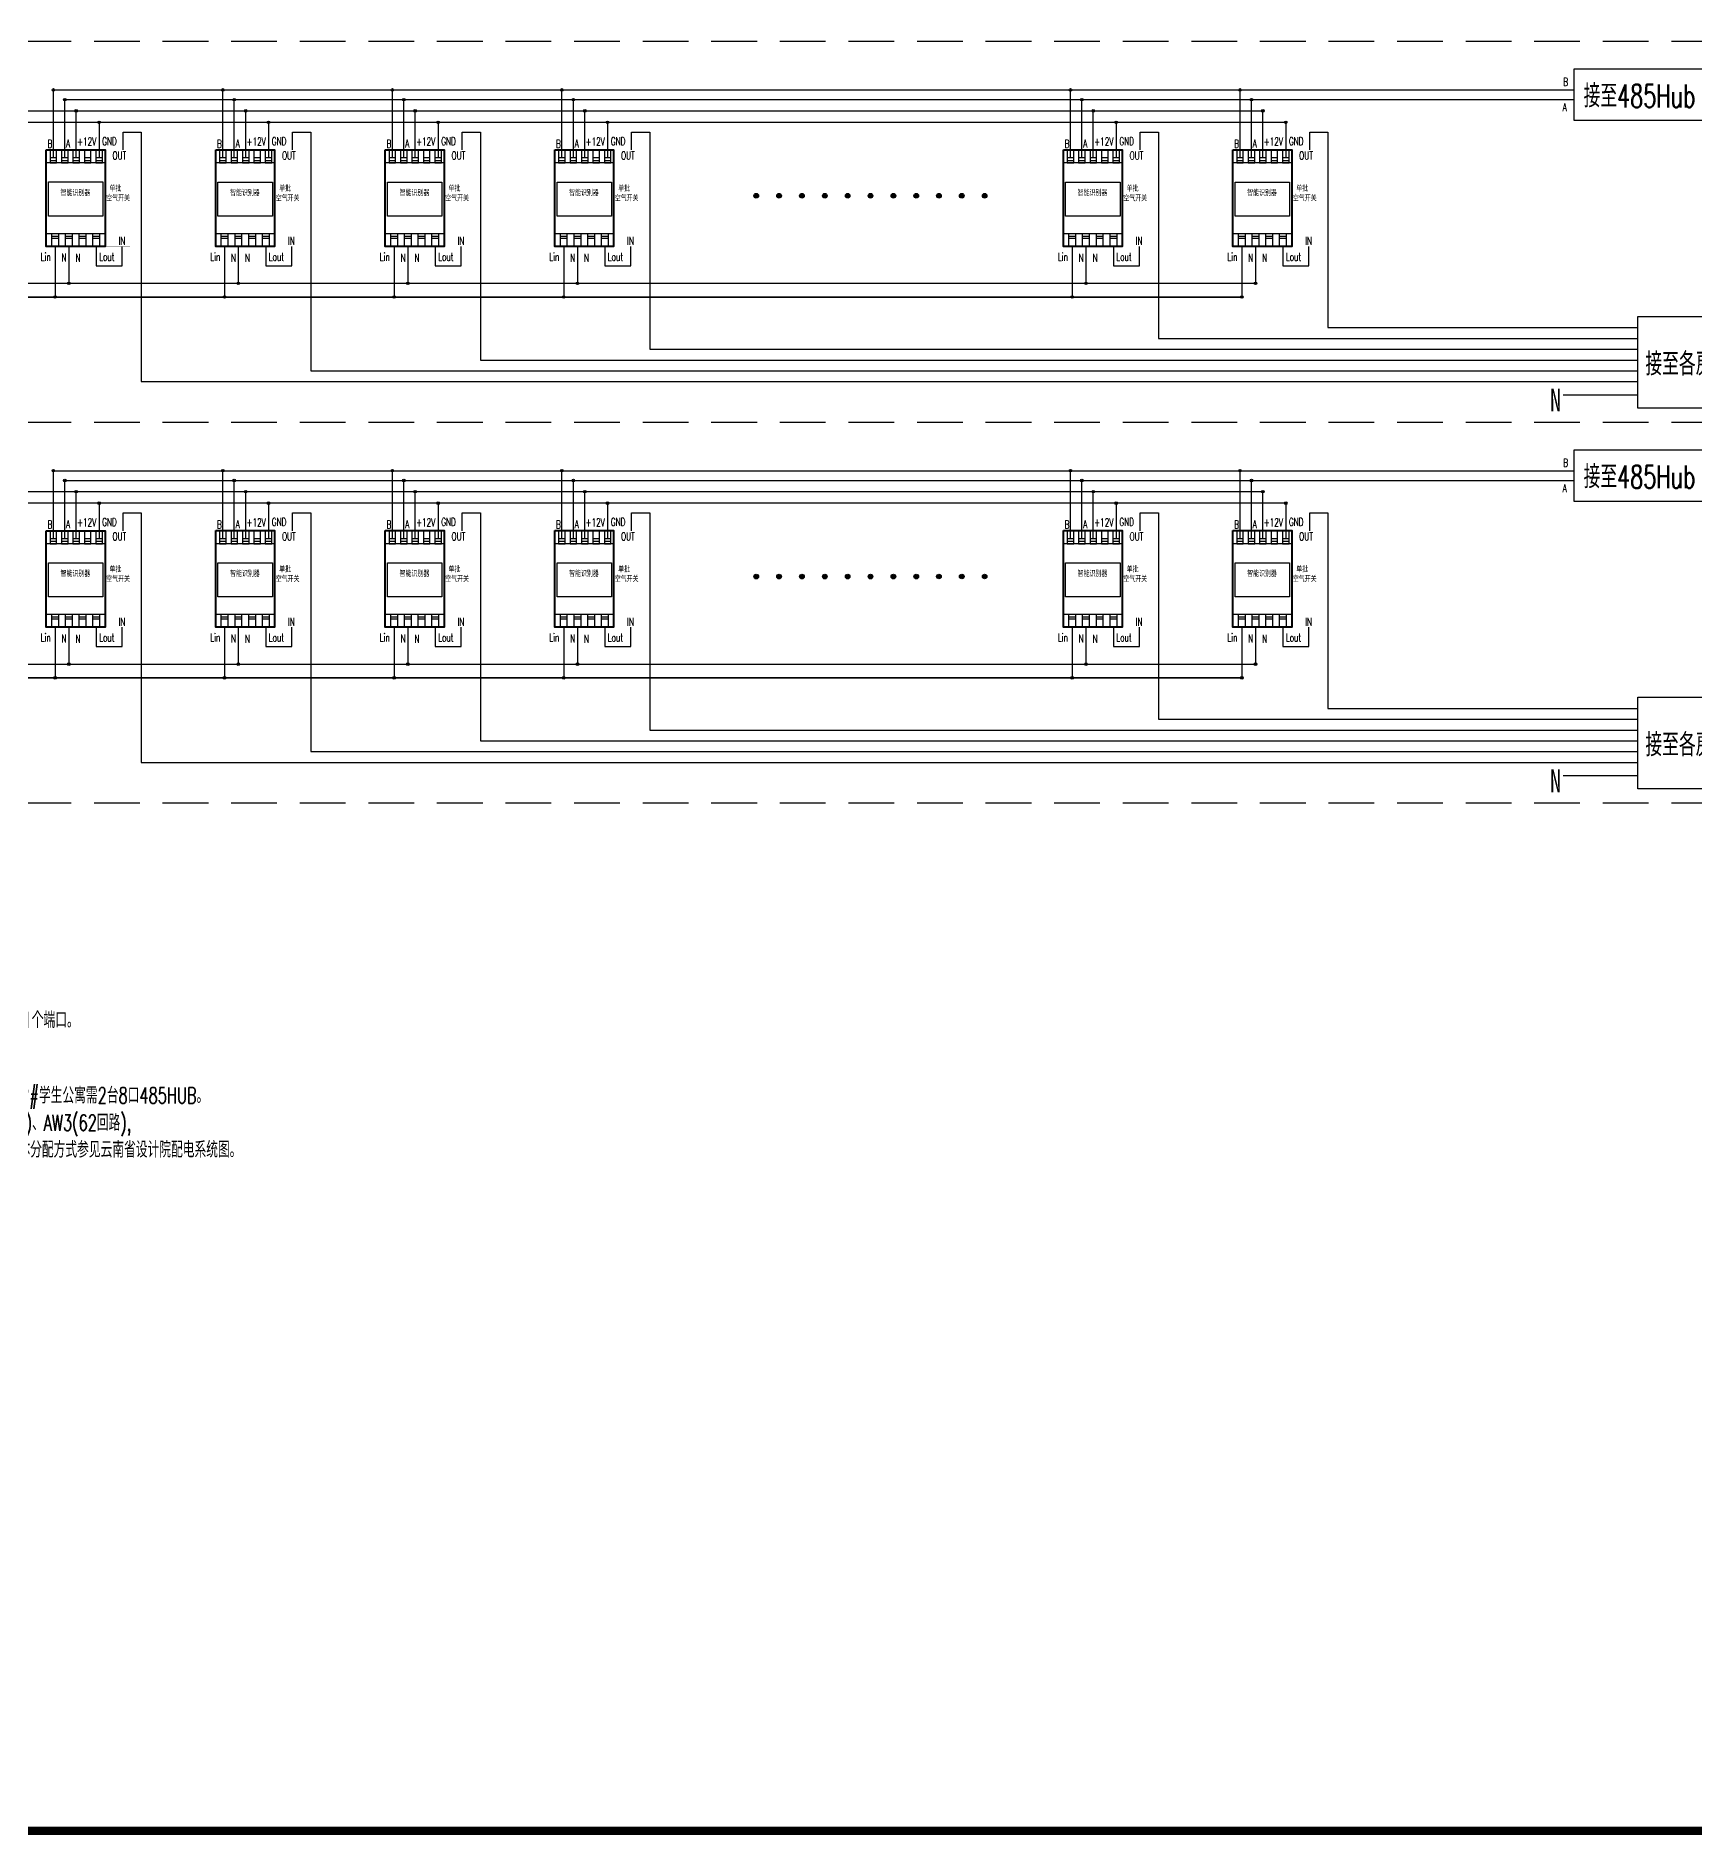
# Model space of a CAD drawing. Header units: millimetres. Extents: x -14098 to 347972, y -58509 to 133182.
# Drawn here: x 152118 to 188382, y 38910 to 78253 of the extents above; entities that cross this region are included whole.
import ezdxf
from ezdxf.enums import TextEntityAlignment as Align

# ---------------------------------------------------------------- set-up
doc = ezdxf.new("R2010")
doc.units = ezdxf.units.MM
doc.header["$LTSCALE"] = 1000
doc.linetypes.add('DASHED2', pattern=[0.375, 0.25, -0.125])
for name, color, linetype in [('5剖面线层', 1, 'Continuous'), ('6文字层', 3, 'Continuous'), ('RD', 1, 'Continuous'), ('图框', 7, 'Continuous')]:
    doc.layers.add(name, color=color, linetype=linetype)
doc.styles.add('PC_TEXTSTYLE', font='simplex.shx', dxfattribs={"width": 0.707, "bigfont": 'intecad.shx'})
doc.styles.add('Z', font='romans', dxfattribs={"width": 0.8, "bigfont": 'z'})
doc.styles.add('样式 1', font='', dxfattribs={"width": 0.707})
doc.styles.get('样式 1').set_extended_font_data('KaiTi_GB2312')

# ---------------------------------------------------------------- blocks, each defined once
blk = doc.blocks.new('A$C324759D8')
for p, q in [((276, 2276), (276, 2607)), ((526, 2276), (526, 2607))]:
    blk.add_line(p, q)
for points in [[(122, 2452), (1407, 2452), (1407, 2166), (122, 2166)], [(204, 2166), (348, 2166), (348, 2452), (204, 2452)], [(454, 2166), (598, 2166), (598, 2452), (454, 2452)], [(704, 2166), (848, 2166), (848, 2452), (704, 2452)], [(954, 2166), (1098, 2166), (1098, 2452), (954, 2452)], [(1204, 2166), (1348, 2166), (1348, 2452), (1204, 2452)], [(204, 2223), (348, 2223), (348, 2276), (204, 2276)], [(454, 2223), (598, 2223), (598, 2276), (454, 2276)], [(704, 2223), (848, 2223), (848, 2276), (704, 2276)], [(954, 2223), (1098, 2223), (1098, 2276), (954, 2276)], [(1204, 2223), (1348, 2223), (1348, 2276), (1204, 2276)], [(169, 1749), (1360, 1749), (1360, 1005), (169, 1005)], [(122, 624), (1407, 624), (1407, 338), (122, 338)], [(242, 624), (387, 624), (387, 338), (242, 338)], [(242, 567), (387, 567), (387, 514), (242, 514)], [(542, 624), (687, 624), (687, 338), (542, 338)], [(542, 567), (687, 567), (687, 514), (542, 514)], [(842, 624), (987, 624), (987, 338), (842, 338)], [(842, 567), (987, 567), (987, 514), (842, 514)], [(1142, 624), (1287, 624), (1287, 338), (1142, 338)], [(1142, 567), (1287, 567), (1287, 514), (1142, 514)]]:
    blk.add_lwpolyline(points, close=True)
at = {"lineweight": 40}
blk.add_lwpolyline([(122, 2452), (1407, 2452), (1407, 338), (122, 338)], close=True, dxfattribs=at)
at = {"layer": 'RD', "color": 0, "const_width": 1}
blk.add_lwpolyline([(1407, 2452), (1950, 2452), (1950, 338), (1407, 338), (1407, 2452)], dxfattribs=at)
at = {"layer": '6文字层', "color": 7, "style": 'PC_TEXTSTYLE', "width": 0.667}
for s, p in [('B', (148, 2499)), ('A', (555, 2504)), ('+12V', (795, 2546)), ('GND', (1345, 2554)), ('OUT', (1570, 2239)), ('IN', (1701, 372)), ('Lin', (0, 28)), ('N', (455, 7)), ('N', (761, 0)), ('Lout', (1278, 27))]:
    blk.add_text(s, height=175, dxfattribs=at).set_placement(p)
at = {"layer": '6文字层', "color": 7, "style": 'Z', "width": 0.8}
for s, p in [('智能识别器', (433, 1571)), ('单批', (1505, 1668)), ('空气开关', (1432, 1456))]:
    blk.add_text(s, height=125, dxfattribs=at).set_placement(p, align=Align.TOP_LEFT)

msp = doc.modelspace()

# ---------------------------------------------------------------- hatches: boundary and pattern name
at = {"layer": '5剖面线层'}
h = msp.add_hatch(color=5, dxfattribs=at)
h.paths.add_polyline_path([(152469, 77073), (152498, 77073), (152526, 77073, 1)])
h.paths.add_polyline_path([(152526, 77073), (152498, 77073), (152498, 77045, 0.414214)])
h.paths.add_polyline_path([(152498, 77073), (152469, 77073, 0.414214), (152498, 77045)])
h = msp.add_hatch(color=5, dxfattribs=at)
h.paths.add_polyline_path([(152719, 76860), (152748, 76860), (152776, 76860, 1)])
h.paths.add_polyline_path([(152776, 76860), (152748, 76860), (152748, 76831, 0.414214)])
h.paths.add_polyline_path([(152748, 76860), (152719, 76860, 0.414214), (152748, 76831)])
h = msp.add_hatch(color=5, dxfattribs=at)
h.paths.add_polyline_path([(156177, 77073), (156205, 77073), (156234, 77073, 1)])
h.paths.add_polyline_path([(156234, 77073), (156205, 77073), (156205, 77045, 0.414214)])
h.paths.add_polyline_path([(156205, 77073), (156177, 77073, 0.414214), (156205, 77045)])
h = msp.add_hatch(color=5, dxfattribs=at)
h.paths.add_polyline_path([(156427, 76860), (156455, 76860), (156484, 76860, 1)])
h.paths.add_polyline_path([(156484, 76860), (156455, 76860), (156455, 76831, 0.414214)])
h.paths.add_polyline_path([(156455, 76860), (156427, 76860, 0.414214), (156455, 76831)])
h = msp.add_hatch(color=5, dxfattribs=at)
h.paths.add_polyline_path([(159885, 77073), (159913, 77073), (159942, 77073, 1)])
h.paths.add_polyline_path([(159942, 77073), (159913, 77073), (159913, 77045, 0.414214)])
h.paths.add_polyline_path([(159913, 77073), (159885, 77073, 0.414214), (159913, 77045)])
h = msp.add_hatch(color=5, dxfattribs=at)
h.paths.add_polyline_path([(160135, 76860), (160163, 76860), (160192, 76860, 1)])
h.paths.add_polyline_path([(160192, 76860), (160163, 76860), (160163, 76831, 0.414214)])
h.paths.add_polyline_path([(160163, 76860), (160135, 76860, 0.414214), (160163, 76831)])
h = msp.add_hatch(color=5, dxfattribs=at)
h.paths.add_polyline_path([(163593, 77073), (163621, 77073), (163649, 77073, 1)])
h.paths.add_polyline_path([(163649, 77073), (163621, 77073), (163621, 77045, 0.414214)])
h.paths.add_polyline_path([(163621, 77073), (163593, 77073, 0.414214), (163621, 77045)])
h = msp.add_hatch(color=5, dxfattribs=at)
h.paths.add_polyline_path([(163843, 76860), (163871, 76860), (163899, 76860, 1)])
h.paths.add_polyline_path([(163899, 76860), (163871, 76860), (163871, 76831, 0.414214)])
h.paths.add_polyline_path([(163871, 76860), (163843, 76860, 0.414214), (163871, 76831)])
h = msp.add_hatch(color=5, dxfattribs=at)
h.paths.add_polyline_path([(174716, 77073), (174744, 77073), (174773, 77073, 1)])
h.paths.add_polyline_path([(174773, 77073), (174744, 77073), (174744, 77045, 0.414214)])
h.paths.add_polyline_path([(174744, 77073), (174716, 77073, 0.414214), (174744, 77045)])
h = msp.add_hatch(color=5, dxfattribs=at)
h.paths.add_polyline_path([(174966, 76860), (174994, 76860), (175023, 76860, 1)])
h.paths.add_polyline_path([(175023, 76860), (174994, 76860), (174994, 76831, 0.414214)])
h.paths.add_polyline_path([(174994, 76860), (174966, 76860, 0.414214), (174994, 76831)])
h = msp.add_hatch(color=5, dxfattribs=at)
h.paths.add_polyline_path([(178423, 77073), (178452, 77073), (178480, 77073, 1)])
h.paths.add_polyline_path([(178480, 77073), (178452, 77073), (178452, 77045, 0.414214)])
h.paths.add_polyline_path([(178452, 77073), (178423, 77073, 0.414214), (178452, 77045)])
h = msp.add_hatch(color=5, dxfattribs=at)
h.paths.add_polyline_path([(178673, 76860), (178702, 76860), (178730, 76860, 1)])
h.paths.add_polyline_path([(178730, 76860), (178702, 76860), (178702, 76831, 0.414214)])
h.paths.add_polyline_path([(178702, 76860), (178673, 76860, 0.414214), (178702, 76831)])
h = msp.add_hatch(color=4, dxfattribs=at)
h.paths.add_polyline_path([(152969, 76616), (152998, 76616), (153026, 76616, 1)])
h.paths.add_polyline_path([(153026, 76616), (152998, 76616), (152998, 76587, 0.414214)])
h.paths.add_polyline_path([(152998, 76616), (152969, 76616, 0.414214), (152998, 76587)])
h = msp.add_hatch(color=6, dxfattribs=at)
h.paths.add_polyline_path([(153469, 76363), (153498, 76363), (153526, 76363, 1)])
h.paths.add_polyline_path([(153526, 76363), (153498, 76363), (153498, 76335, 0.414214)])
h.paths.add_polyline_path([(153498, 76363), (153469, 76363, 0.414214), (153498, 76335)])
h = msp.add_hatch(color=6, dxfattribs=at)
h.paths.add_polyline_path([(153469, 76363), (153498, 76363), (153526, 76363, 1)])
h.paths.add_polyline_path([(153526, 76363), (153498, 76363), (153498, 76335, 0.414214)])
h.paths.add_polyline_path([(153498, 76363), (153469, 76363, 0.414214), (153498, 76335)])
h = msp.add_hatch(color=4, dxfattribs=at)
h.paths.add_polyline_path([(156677, 76616), (156705, 76616), (156734, 76616, 1)])
h.paths.add_polyline_path([(156734, 76616), (156705, 76616), (156705, 76587, 0.414214)])
h.paths.add_polyline_path([(156705, 76616), (156677, 76616, 0.414214), (156705, 76587)])
h = msp.add_hatch(color=6, dxfattribs=at)
h.paths.add_polyline_path([(157177, 76363), (157205, 76363), (157234, 76363, 1)])
h.paths.add_polyline_path([(157234, 76363), (157205, 76363), (157205, 76335, 0.414214)])
h.paths.add_polyline_path([(157205, 76363), (157177, 76363, 0.414214), (157205, 76335)])
h = msp.add_hatch(color=6, dxfattribs=at)
h.paths.add_polyline_path([(157177, 76363), (157205, 76363), (157234, 76363, 1)])
h.paths.add_polyline_path([(157234, 76363), (157205, 76363), (157205, 76335, 0.414214)])
h.paths.add_polyline_path([(157205, 76363), (157177, 76363, 0.414214), (157205, 76335)])
h = msp.add_hatch(color=4, dxfattribs=at)
h.paths.add_polyline_path([(160385, 76616), (160413, 76616), (160442, 76616, 1)])
h.paths.add_polyline_path([(160442, 76616), (160413, 76616), (160413, 76587, 0.414214)])
h.paths.add_polyline_path([(160413, 76616), (160385, 76616, 0.414214), (160413, 76587)])
h = msp.add_hatch(color=6, dxfattribs=at)
h.paths.add_polyline_path([(160885, 76363), (160913, 76363), (160942, 76363, 1)])
h.paths.add_polyline_path([(160942, 76363), (160913, 76363), (160913, 76335, 0.414214)])
h.paths.add_polyline_path([(160913, 76363), (160885, 76363, 0.414214), (160913, 76335)])
h = msp.add_hatch(color=6, dxfattribs=at)
h.paths.add_polyline_path([(160885, 76363), (160913, 76363), (160942, 76363, 1)])
h.paths.add_polyline_path([(160942, 76363), (160913, 76363), (160913, 76335, 0.414214)])
h.paths.add_polyline_path([(160913, 76363), (160885, 76363, 0.414214), (160913, 76335)])
h = msp.add_hatch(color=4, dxfattribs=at)
h.paths.add_polyline_path([(164093, 76616), (164121, 76616), (164149, 76616, 1)])
h.paths.add_polyline_path([(164149, 76616), (164121, 76616), (164121, 76587, 0.414214)])
h.paths.add_polyline_path([(164121, 76616), (164093, 76616, 0.414214), (164121, 76587)])
h = msp.add_hatch(color=6, dxfattribs=at)
h.paths.add_polyline_path([(164593, 76363), (164621, 76363), (164649, 76363, 1)])
h.paths.add_polyline_path([(164649, 76363), (164621, 76363), (164621, 76335, 0.414214)])
h.paths.add_polyline_path([(164621, 76363), (164593, 76363, 0.414214), (164621, 76335)])
h = msp.add_hatch(color=6, dxfattribs=at)
h.paths.add_polyline_path([(164593, 76363), (164621, 76363), (164649, 76363, 1)])
h.paths.add_polyline_path([(164649, 76363), (164621, 76363), (164621, 76335, 0.414214)])
h.paths.add_polyline_path([(164621, 76363), (164593, 76363, 0.414214), (164621, 76335)])
h = msp.add_hatch(color=4, dxfattribs=at)
h.paths.add_polyline_path([(175216, 76616), (175244, 76616), (175273, 76616, 1)])
h.paths.add_polyline_path([(175273, 76616), (175244, 76616), (175244, 76587, 0.414214)])
h.paths.add_polyline_path([(175244, 76616), (175216, 76616, 0.414214), (175244, 76587)])
h = msp.add_hatch(color=6, dxfattribs=at)
h.paths.add_polyline_path([(175716, 76363), (175744, 76363), (175773, 76363, 1)])
h.paths.add_polyline_path([(175773, 76363), (175744, 76363), (175744, 76335, 0.414214)])
h.paths.add_polyline_path([(175744, 76363), (175716, 76363, 0.414214), (175744, 76335)])
h = msp.add_hatch(color=6, dxfattribs=at)
h.paths.add_polyline_path([(175716, 76363), (175744, 76363), (175773, 76363, 1)])
h.paths.add_polyline_path([(175773, 76363), (175744, 76363), (175744, 76335, 0.414214)])
h.paths.add_polyline_path([(175744, 76363), (175716, 76363, 0.414214), (175744, 76335)])
h = msp.add_hatch(color=4, dxfattribs=at)
h.paths.add_polyline_path([(178923, 76616), (178952, 76616), (178980, 76616, 1)])
h.paths.add_polyline_path([(178980, 76616), (178952, 76616), (178952, 76587, 0.414214)])
h.paths.add_polyline_path([(178952, 76616), (178923, 76616, 0.414214), (178952, 76587)])
h = msp.add_hatch(color=6, dxfattribs=at)
h.paths.add_polyline_path([(179423, 76363), (179452, 76363), (179480, 76363, 1)])
h.paths.add_polyline_path([(179480, 76363), (179452, 76363), (179452, 76335, 0.414214)])
h.paths.add_polyline_path([(179452, 76363), (179423, 76363, 0.414214), (179452, 76335)])
h = msp.add_hatch(color=6, dxfattribs=at)
h.paths.add_polyline_path([(179423, 76363), (179452, 76363), (179480, 76363, 1)])
h.paths.add_polyline_path([(179480, 76363), (179452, 76363), (179452, 76335, 0.414214)])
h.paths.add_polyline_path([(179452, 76363), (179423, 76363, 0.414214), (179452, 76335)])
for points in [[(167921, 74758, 1), (167820, 74758, 1)], [(168421, 74758, 1), (168320, 74758, 1)], [(168921, 74758, 1), (168820, 74758, 1)], [(169421, 74758, 1), (169320, 74758, 1)], [(169921, 74758, 1), (169820, 74758, 1)], [(170421, 74758, 1), (170320, 74758, 1)], [(170921, 74758, 1), (170820, 74758, 1)], [(171421, 74758, 1), (171320, 74758, 1)], [(171917, 74759, 1), (171816, 74759, 1)], [(172417, 74759, 1), (172316, 74759, 1)], [(172917, 74759, 1), (172816, 74759, 1)], [(167921, 66430, 1), (167820, 66430, 1)], [(168421, 66430, 1), (168320, 66430, 1)], [(168921, 66430, 1), (168820, 66430, 1)], [(169421, 66430, 1), (169320, 66430, 1)], [(169921, 66430, 1), (169820, 66430, 1)], [(170421, 66430, 1), (170320, 66430, 1)], [(170921, 66430, 1), (170820, 66430, 1)], [(171421, 66430, 1), (171320, 66430, 1)], [(171917, 66432, 1), (171816, 66432, 1)], [(172417, 66432, 1), (172316, 66432, 1)], [(172917, 66432, 1), (172816, 66432, 1)]]:
    msp.add_hatch(color=4, dxfattribs=at).paths.add_polyline_path(points)
h = msp.add_hatch(color=4, dxfattribs=at)
h.paths.add_polyline_path([(152808, 72844), (152836, 72844), (152865, 72844, 1)])
h.paths.add_polyline_path([(152865, 72844), (152836, 72844), (152836, 72815, 0.414214)])
h.paths.add_polyline_path([(152836, 72844), (152808, 72844, 0.414214), (152836, 72815)])
h = msp.add_hatch(color=4, dxfattribs=at)
h.paths.add_polyline_path([(156516, 72844), (156544, 72844), (156573, 72844, 1)])
h.paths.add_polyline_path([(156573, 72844), (156544, 72844), (156544, 72815, 0.414214)])
h.paths.add_polyline_path([(156544, 72844), (156516, 72844, 0.414214), (156544, 72815)])
h = msp.add_hatch(color=4, dxfattribs=at)
h.paths.add_polyline_path([(160223, 72844), (160252, 72844), (160280, 72844, 1)])
h.paths.add_polyline_path([(160280, 72844), (160252, 72844), (160252, 72815, 0.414214)])
h.paths.add_polyline_path([(160252, 72844), (160223, 72844, 0.414214), (160252, 72815)])
h = msp.add_hatch(color=4, dxfattribs=at)
h.paths.add_polyline_path([(163931, 72844), (163960, 72844), (163988, 72844, 1)])
h.paths.add_polyline_path([(163988, 72844), (163960, 72844), (163960, 72815, 0.414214)])
h.paths.add_polyline_path([(163960, 72844), (163931, 72844, 0.414214), (163960, 72815)])
h = msp.add_hatch(color=4, dxfattribs=at)
h.paths.add_polyline_path([(175054, 72844), (175083, 72844), (175111, 72844, 1)])
h.paths.add_polyline_path([(175111, 72844), (175083, 72844), (175083, 72815, 0.414214)])
h.paths.add_polyline_path([(175083, 72844), (175054, 72844, 0.414214), (175083, 72815)])
h = msp.add_hatch(color=4, dxfattribs=at)
h.paths.add_polyline_path([(178762, 72844), (178791, 72844), (178819, 72844, 1)])
h.paths.add_polyline_path([(178819, 72844), (178791, 72844), (178791, 72815, 0.414214)])
h.paths.add_polyline_path([(178791, 72844), (178762, 72844, 0.414214), (178791, 72815)])
h = msp.add_hatch(color=1, dxfattribs=at)
h.paths.add_polyline_path([(152508, 72544), (152536, 72544), (152565, 72544, 1)])
h.paths.add_polyline_path([(152565, 72544), (152536, 72544), (152536, 72516, 0.414214)])
h.paths.add_polyline_path([(152536, 72544), (152508, 72544, 0.414214), (152536, 72516)])
h = msp.add_hatch(color=1, dxfattribs=at)
h.paths.add_polyline_path([(156216, 72544), (156244, 72544), (156273, 72544, 1)])
h.paths.add_polyline_path([(156273, 72544), (156244, 72544), (156244, 72516, 0.414214)])
h.paths.add_polyline_path([(156244, 72544), (156216, 72544, 0.414214), (156244, 72516)])
h = msp.add_hatch(color=1, dxfattribs=at)
h.paths.add_polyline_path([(159923, 72544), (159952, 72544), (159980, 72544, 1)])
h.paths.add_polyline_path([(159980, 72544), (159952, 72544), (159952, 72516, 0.414214)])
h.paths.add_polyline_path([(159952, 72544), (159923, 72544, 0.414214), (159952, 72516)])
h = msp.add_hatch(color=1, dxfattribs=at)
h.paths.add_polyline_path([(163631, 72544), (163660, 72544), (163688, 72544, 1)])
h.paths.add_polyline_path([(163688, 72544), (163660, 72544), (163660, 72516, 0.414214)])
h.paths.add_polyline_path([(163660, 72544), (163631, 72544, 0.414214), (163660, 72516)])
h = msp.add_hatch(color=1, dxfattribs=at)
h.paths.add_polyline_path([(174754, 72544), (174783, 72544), (174811, 72544, 1)])
h.paths.add_polyline_path([(174811, 72544), (174783, 72544), (174783, 72516, 0.414214)])
h.paths.add_polyline_path([(174783, 72544), (174754, 72544, 0.414214), (174783, 72516)])
h = msp.add_hatch(color=1, dxfattribs=at)
h.paths.add_polyline_path([(178462, 72544), (178491, 72544), (178519, 72544, 1)])
h.paths.add_polyline_path([(178519, 72544), (178491, 72544), (178491, 72516, 0.414214)])
h.paths.add_polyline_path([(178491, 72544), (178462, 72544, 0.414214), (178491, 72516)])
h = msp.add_hatch(color=5, dxfattribs=at)
h.paths.add_polyline_path([(152469, 68746), (152498, 68746), (152526, 68746, 1)])
h.paths.add_polyline_path([(152526, 68746), (152498, 68746), (152498, 68717, 0.414214)])
h.paths.add_polyline_path([(152498, 68746), (152469, 68746, 0.414214), (152498, 68717)])
h = msp.add_hatch(color=5, dxfattribs=at)
h.paths.add_polyline_path([(152719, 68532), (152748, 68532), (152776, 68532, 1)])
h.paths.add_polyline_path([(152776, 68532), (152748, 68532), (152748, 68503, 0.414214)])
h.paths.add_polyline_path([(152748, 68532), (152719, 68532, 0.414214), (152748, 68503)])
h = msp.add_hatch(color=5, dxfattribs=at)
h.paths.add_polyline_path([(156177, 68746), (156205, 68746), (156234, 68746, 1)])
h.paths.add_polyline_path([(156234, 68746), (156205, 68746), (156205, 68717, 0.414214)])
h.paths.add_polyline_path([(156205, 68746), (156177, 68746, 0.414214), (156205, 68717)])
h = msp.add_hatch(color=5, dxfattribs=at)
h.paths.add_polyline_path([(156427, 68532), (156455, 68532), (156484, 68532, 1)])
h.paths.add_polyline_path([(156484, 68532), (156455, 68532), (156455, 68503, 0.414214)])
h.paths.add_polyline_path([(156455, 68532), (156427, 68532, 0.414214), (156455, 68503)])
h = msp.add_hatch(color=5, dxfattribs=at)
h.paths.add_polyline_path([(159885, 68746), (159913, 68746), (159942, 68746, 1)])
h.paths.add_polyline_path([(159942, 68746), (159913, 68746), (159913, 68717, 0.414214)])
h.paths.add_polyline_path([(159913, 68746), (159885, 68746, 0.414214), (159913, 68717)])
h = msp.add_hatch(color=5, dxfattribs=at)
h.paths.add_polyline_path([(160135, 68532), (160163, 68532), (160192, 68532, 1)])
h.paths.add_polyline_path([(160192, 68532), (160163, 68532), (160163, 68503, 0.414214)])
h.paths.add_polyline_path([(160163, 68532), (160135, 68532, 0.414214), (160163, 68503)])
h = msp.add_hatch(color=5, dxfattribs=at)
h.paths.add_polyline_path([(163593, 68746), (163621, 68746), (163649, 68746, 1)])
h.paths.add_polyline_path([(163649, 68746), (163621, 68746), (163621, 68717, 0.414214)])
h.paths.add_polyline_path([(163621, 68746), (163593, 68746, 0.414214), (163621, 68717)])
h = msp.add_hatch(color=5, dxfattribs=at)
h.paths.add_polyline_path([(163843, 68532), (163871, 68532), (163899, 68532, 1)])
h.paths.add_polyline_path([(163899, 68532), (163871, 68532), (163871, 68503, 0.414214)])
h.paths.add_polyline_path([(163871, 68532), (163843, 68532, 0.414214), (163871, 68503)])
h = msp.add_hatch(color=5, dxfattribs=at)
h.paths.add_polyline_path([(174716, 68746), (174744, 68746), (174773, 68746, 1)])
h.paths.add_polyline_path([(174773, 68746), (174744, 68746), (174744, 68717, 0.414214)])
h.paths.add_polyline_path([(174744, 68746), (174716, 68746, 0.414214), (174744, 68717)])
h = msp.add_hatch(color=5, dxfattribs=at)
h.paths.add_polyline_path([(174966, 68532), (174994, 68532), (175023, 68532, 1)])
h.paths.add_polyline_path([(175023, 68532), (174994, 68532), (174994, 68503, 0.414214)])
h.paths.add_polyline_path([(174994, 68532), (174966, 68532, 0.414214), (174994, 68503)])
h = msp.add_hatch(color=5, dxfattribs=at)
h.paths.add_polyline_path([(178423, 68746), (178452, 68746), (178480, 68746, 1)])
h.paths.add_polyline_path([(178480, 68746), (178452, 68746), (178452, 68717, 0.414214)])
h.paths.add_polyline_path([(178452, 68746), (178423, 68746, 0.414214), (178452, 68717)])
h = msp.add_hatch(color=5, dxfattribs=at)
h.paths.add_polyline_path([(178673, 68532), (178702, 68532), (178730, 68532, 1)])
h.paths.add_polyline_path([(178730, 68532), (178702, 68532), (178702, 68503, 0.414214)])
h.paths.add_polyline_path([(178702, 68532), (178673, 68532, 0.414214), (178702, 68503)])
h = msp.add_hatch(color=4, dxfattribs=at)
h.paths.add_polyline_path([(152969, 68288), (152998, 68288), (153026, 68288, 1)])
h.paths.add_polyline_path([(153026, 68288), (152998, 68288), (152998, 68259, 0.414214)])
h.paths.add_polyline_path([(152998, 68288), (152969, 68288, 0.414214), (152998, 68259)])
h = msp.add_hatch(color=6, dxfattribs=at)
h.paths.add_polyline_path([(153469, 68035), (153498, 68035), (153526, 68035, 1)])
h.paths.add_polyline_path([(153526, 68035), (153498, 68035), (153498, 68007, 0.414214)])
h.paths.add_polyline_path([(153498, 68035), (153469, 68035, 0.414214), (153498, 68007)])
h = msp.add_hatch(color=6, dxfattribs=at)
h.paths.add_polyline_path([(153469, 68035), (153498, 68035), (153526, 68035, 1)])
h.paths.add_polyline_path([(153526, 68035), (153498, 68035), (153498, 68007, 0.414214)])
h.paths.add_polyline_path([(153498, 68035), (153469, 68035, 0.414214), (153498, 68007)])
h = msp.add_hatch(color=4, dxfattribs=at)
h.paths.add_polyline_path([(156677, 68288), (156705, 68288), (156734, 68288, 1)])
h.paths.add_polyline_path([(156734, 68288), (156705, 68288), (156705, 68259, 0.414214)])
h.paths.add_polyline_path([(156705, 68288), (156677, 68288, 0.414214), (156705, 68259)])
h = msp.add_hatch(color=6, dxfattribs=at)
h.paths.add_polyline_path([(157177, 68035), (157205, 68035), (157234, 68035, 1)])
h.paths.add_polyline_path([(157234, 68035), (157205, 68035), (157205, 68007, 0.414214)])
h.paths.add_polyline_path([(157205, 68035), (157177, 68035, 0.414214), (157205, 68007)])
h = msp.add_hatch(color=6, dxfattribs=at)
h.paths.add_polyline_path([(157177, 68035), (157205, 68035), (157234, 68035, 1)])
h.paths.add_polyline_path([(157234, 68035), (157205, 68035), (157205, 68007, 0.414214)])
h.paths.add_polyline_path([(157205, 68035), (157177, 68035, 0.414214), (157205, 68007)])
h = msp.add_hatch(color=4, dxfattribs=at)
h.paths.add_polyline_path([(160385, 68288), (160413, 68288), (160442, 68288, 1)])
h.paths.add_polyline_path([(160442, 68288), (160413, 68288), (160413, 68259, 0.414214)])
h.paths.add_polyline_path([(160413, 68288), (160385, 68288, 0.414214), (160413, 68259)])
h = msp.add_hatch(color=6, dxfattribs=at)
h.paths.add_polyline_path([(160885, 68035), (160913, 68035), (160942, 68035, 1)])
h.paths.add_polyline_path([(160942, 68035), (160913, 68035), (160913, 68007, 0.414214)])
h.paths.add_polyline_path([(160913, 68035), (160885, 68035, 0.414214), (160913, 68007)])
h = msp.add_hatch(color=6, dxfattribs=at)
h.paths.add_polyline_path([(160885, 68035), (160913, 68035), (160942, 68035, 1)])
h.paths.add_polyline_path([(160942, 68035), (160913, 68035), (160913, 68007, 0.414214)])
h.paths.add_polyline_path([(160913, 68035), (160885, 68035, 0.414214), (160913, 68007)])
h = msp.add_hatch(color=4, dxfattribs=at)
h.paths.add_polyline_path([(164093, 68288), (164121, 68288), (164149, 68288, 1)])
h.paths.add_polyline_path([(164149, 68288), (164121, 68288), (164121, 68259, 0.414214)])
h.paths.add_polyline_path([(164121, 68288), (164093, 68288, 0.414214), (164121, 68259)])
h = msp.add_hatch(color=6, dxfattribs=at)
h.paths.add_polyline_path([(164593, 68035), (164621, 68035), (164649, 68035, 1)])
h.paths.add_polyline_path([(164649, 68035), (164621, 68035), (164621, 68007, 0.414214)])
h.paths.add_polyline_path([(164621, 68035), (164593, 68035, 0.414214), (164621, 68007)])
h = msp.add_hatch(color=6, dxfattribs=at)
h.paths.add_polyline_path([(164593, 68035), (164621, 68035), (164649, 68035, 1)])
h.paths.add_polyline_path([(164649, 68035), (164621, 68035), (164621, 68007, 0.414214)])
h.paths.add_polyline_path([(164621, 68035), (164593, 68035, 0.414214), (164621, 68007)])
h = msp.add_hatch(color=4, dxfattribs=at)
h.paths.add_polyline_path([(175216, 68288), (175244, 68288), (175273, 68288, 1)])
h.paths.add_polyline_path([(175273, 68288), (175244, 68288), (175244, 68259, 0.414214)])
h.paths.add_polyline_path([(175244, 68288), (175216, 68288, 0.414214), (175244, 68259)])
h = msp.add_hatch(color=6, dxfattribs=at)
h.paths.add_polyline_path([(175716, 68035), (175744, 68035), (175773, 68035, 1)])
h.paths.add_polyline_path([(175773, 68035), (175744, 68035), (175744, 68007, 0.414214)])
h.paths.add_polyline_path([(175744, 68035), (175716, 68035, 0.414214), (175744, 68007)])
h = msp.add_hatch(color=6, dxfattribs=at)
h.paths.add_polyline_path([(175716, 68035), (175744, 68035), (175773, 68035, 1)])
h.paths.add_polyline_path([(175773, 68035), (175744, 68035), (175744, 68007, 0.414214)])
h.paths.add_polyline_path([(175744, 68035), (175716, 68035, 0.414214), (175744, 68007)])
h = msp.add_hatch(color=4, dxfattribs=at)
h.paths.add_polyline_path([(178923, 68288), (178952, 68288), (178980, 68288, 1)])
h.paths.add_polyline_path([(178980, 68288), (178952, 68288), (178952, 68259, 0.414214)])
h.paths.add_polyline_path([(178952, 68288), (178923, 68288, 0.414214), (178952, 68259)])
h = msp.add_hatch(color=6, dxfattribs=at)
h.paths.add_polyline_path([(179423, 68035), (179452, 68035), (179480, 68035, 1)])
h.paths.add_polyline_path([(179480, 68035), (179452, 68035), (179452, 68007, 0.414214)])
h.paths.add_polyline_path([(179452, 68035), (179423, 68035, 0.414214), (179452, 68007)])
h = msp.add_hatch(color=6, dxfattribs=at)
h.paths.add_polyline_path([(179423, 68035), (179452, 68035), (179480, 68035, 1)])
h.paths.add_polyline_path([(179480, 68035), (179452, 68035), (179452, 68007, 0.414214)])
h.paths.add_polyline_path([(179452, 68035), (179423, 68035, 0.414214), (179452, 68007)])
h = msp.add_hatch(color=4, dxfattribs=at)
h.paths.add_polyline_path([(152808, 64516), (152836, 64516), (152865, 64516, 1)])
h.paths.add_polyline_path([(152865, 64516), (152836, 64516), (152836, 64487, 0.414214)])
h.paths.add_polyline_path([(152836, 64516), (152808, 64516, 0.414214), (152836, 64487)])
h = msp.add_hatch(color=4, dxfattribs=at)
h.paths.add_polyline_path([(156516, 64516), (156544, 64516), (156573, 64516, 1)])
h.paths.add_polyline_path([(156573, 64516), (156544, 64516), (156544, 64487, 0.414214)])
h.paths.add_polyline_path([(156544, 64516), (156516, 64516, 0.414214), (156544, 64487)])
h = msp.add_hatch(color=4, dxfattribs=at)
h.paths.add_polyline_path([(160223, 64516), (160252, 64516), (160280, 64516, 1)])
h.paths.add_polyline_path([(160280, 64516), (160252, 64516), (160252, 64487, 0.414214)])
h.paths.add_polyline_path([(160252, 64516), (160223, 64516, 0.414214), (160252, 64487)])
h = msp.add_hatch(color=4, dxfattribs=at)
h.paths.add_polyline_path([(163931, 64516), (163960, 64516), (163988, 64516, 1)])
h.paths.add_polyline_path([(163988, 64516), (163960, 64516), (163960, 64487, 0.414214)])
h.paths.add_polyline_path([(163960, 64516), (163931, 64516, 0.414214), (163960, 64487)])
h = msp.add_hatch(color=4, dxfattribs=at)
h.paths.add_polyline_path([(175054, 64516), (175083, 64516), (175111, 64516, 1)])
h.paths.add_polyline_path([(175111, 64516), (175083, 64516), (175083, 64487, 0.414214)])
h.paths.add_polyline_path([(175083, 64516), (175054, 64516, 0.414214), (175083, 64487)])
h = msp.add_hatch(color=4, dxfattribs=at)
h.paths.add_polyline_path([(178762, 64516), (178791, 64516), (178819, 64516, 1)])
h.paths.add_polyline_path([(178819, 64516), (178791, 64516), (178791, 64487, 0.414214)])
h.paths.add_polyline_path([(178791, 64516), (178762, 64516, 0.414214), (178791, 64487)])
h = msp.add_hatch(color=1, dxfattribs=at)
h.paths.add_polyline_path([(152508, 64216), (152536, 64216), (152565, 64216, 1)])
h.paths.add_polyline_path([(152565, 64216), (152536, 64216), (152536, 64188, 0.414214)])
h.paths.add_polyline_path([(152536, 64216), (152508, 64216, 0.414214), (152536, 64188)])
h = msp.add_hatch(color=1, dxfattribs=at)
h.paths.add_polyline_path([(156216, 64216), (156244, 64216), (156273, 64216, 1)])
h.paths.add_polyline_path([(156273, 64216), (156244, 64216), (156244, 64188, 0.414214)])
h.paths.add_polyline_path([(156244, 64216), (156216, 64216, 0.414214), (156244, 64188)])
h = msp.add_hatch(color=1, dxfattribs=at)
h.paths.add_polyline_path([(159923, 64216), (159952, 64216), (159980, 64216, 1)])
h.paths.add_polyline_path([(159980, 64216), (159952, 64216), (159952, 64188, 0.414214)])
h.paths.add_polyline_path([(159952, 64216), (159923, 64216, 0.414214), (159952, 64188)])
h = msp.add_hatch(color=1, dxfattribs=at)
h.paths.add_polyline_path([(163631, 64216), (163660, 64216), (163688, 64216, 1)])
h.paths.add_polyline_path([(163688, 64216), (163660, 64216), (163660, 64188, 0.414214)])
h.paths.add_polyline_path([(163660, 64216), (163631, 64216, 0.414214), (163660, 64188)])
h = msp.add_hatch(color=1, dxfattribs=at)
h.paths.add_polyline_path([(174754, 64216), (174783, 64216), (174811, 64216, 1)])
h.paths.add_polyline_path([(174811, 64216), (174783, 64216), (174783, 64188, 0.414214)])
h.paths.add_polyline_path([(174783, 64216), (174754, 64216, 0.414214), (174783, 64188)])
h = msp.add_hatch(color=1, dxfattribs=at)
h.paths.add_polyline_path([(178462, 64216), (178491, 64216), (178519, 64216, 1)])
h.paths.add_polyline_path([(178519, 64216), (178491, 64216), (178491, 64188, 0.414214)])
h.paths.add_polyline_path([(178491, 64216), (178462, 64216, 0.414214), (178491, 64188)])

# ---------------------------------------------------------------- linework, layer by layer
at = {"color": 5}
for p, q in [((152498, 75918), (152498, 77073)), ((152498, 77073), (185762, 77073)), ((152748, 75918), (152748, 76860)), ((152748, 76860), (185762, 76860)), ((156205, 75918), (156205, 77073)), ((156455, 75918), (156455, 76860)), ((159913, 75918), (159913, 77073)), ((160163, 75918), (160163, 76860)), ((163621, 75918), (163621, 77073)), ((163871, 75918), (163871, 76860)), ((174744, 75918), (174744, 77073)), ((174994, 75918), (174994, 76860)), ((178452, 75918), (178452, 77073)), ((178702, 75918), (178702, 76860)), ((152498, 67590), (152498, 68746)), ((152498, 68746), (185762, 68746)), ((152748, 67590), (152748, 68532)), ((152748, 68532), (185762, 68532)), ((156205, 67590), (156205, 68746)), ((156455, 67590), (156455, 68532)), ((159913, 67590), (159913, 68746)), ((160163, 67590), (160163, 68532)), ((163621, 67590), (163621, 68746)), ((163871, 67590), (163871, 68532)), ((174744, 67590), (174744, 68746)), ((174994, 67590), (174994, 68532)), ((178452, 67590), (178452, 68746)), ((178702, 67590), (178702, 68532))]:
    msp.add_line(p, q, dxfattribs=at)
at = {"color": 6}
for p, q in [((153498, 76363), (149957, 76363)), ((153498, 76363), (153498, 75586)), ((179452, 76363), (153498, 76363)), ((153498, 76363), (153498, 75586)), ((157205, 76363), (157205, 75586)), ((157205, 76363), (157205, 75586)), ((160913, 76363), (160913, 75586)), ((160913, 76363), (160913, 75586)), ((164621, 76363), (164621, 75586)), ((164621, 76363), (164621, 75586)), ((175744, 76363), (175744, 75586)), ((175744, 76363), (175744, 75586)), ((179452, 76363), (179452, 75586)), ((179452, 76363), (179452, 75586)), ((153498, 68035), (149957, 68035)), ((153498, 68035), (153498, 67258)), ((179452, 68035), (153498, 68035)), ((153498, 68035), (153498, 67258)), ((157205, 68035), (157205, 67258)), ((157205, 68035), (157205, 67258)), ((160913, 68035), (160913, 67258)), ((160913, 68035), (160913, 67258)), ((164621, 68035), (164621, 67258)), ((164621, 68035), (164621, 67258)), ((175744, 68035), (175744, 67258)), ((175744, 68035), (175744, 67258)), ((179452, 68035), (179452, 67258)), ((179452, 68035), (179452, 67258))]:
    msp.add_line(p, q, dxfattribs=at)
at = {"color": 4}
for p, q in [((150457, 76616), (178952, 76616)), ((152998, 75586), (152998, 76616)), ((156705, 75586), (156705, 76616)), ((160413, 75586), (160413, 76616)), ((164121, 75586), (164121, 76616)), ((175244, 75586), (175244, 76616)), ((178952, 75586), (178952, 76616)), ((152836, 73649), (152836, 72844)), ((156544, 73649), (156544, 72844)), ((160252, 73649), (160252, 72844)), ((163960, 73649), (163960, 72844)), ((175083, 73649), (175083, 72844)), ((178791, 73649), (178791, 72844)), ((133029, 72844), (178791, 72844)), ((185518, 70405), (187156, 70405)), ((150457, 68288), (178952, 68288)), ((152998, 67258), (152998, 68288)), ((156705, 67258), (156705, 68288)), ((160413, 67258), (160413, 68288)), ((164121, 67258), (164121, 68288)), ((175244, 67258), (175244, 68288)), ((178952, 67258), (178952, 68288)), ((152836, 65321), (152836, 64516)), ((156544, 65321), (156544, 64516)), ((160252, 65321), (160252, 64516)), ((163960, 65321), (163960, 64516)), ((175083, 65321), (175083, 64516)), ((178791, 65321), (178791, 64516)), ((133029, 64516), (178791, 64516)), ((185518, 62077), (187156, 62077))]:
    msp.add_line(p, q, dxfattribs=at)
for p, q in [((152498, 75586), (152498, 75918)), ((152748, 75586), (152748, 75918)), ((152498, 67258), (152498, 67590)), ((152748, 67258), (152748, 67590))]:
    msp.add_line(p, q)
at = {"color": 1}
for p, q in [((152536, 73649), (152536, 72544)), ((156244, 73649), (156244, 72544)), ((159952, 73649), (159952, 72544)), ((163660, 73649), (163660, 72544)), ((174783, 73649), (174783, 72544)), ((178491, 73649), (178491, 72544)), ((152536, 65321), (152536, 64216)), ((156244, 65321), (156244, 64216)), ((159952, 65321), (159952, 64216)), ((163660, 65321), (163660, 64216)), ((174783, 65321), (174783, 64216)), ((178491, 65321), (178491, 64216))]:
    msp.add_line(p, q, dxfattribs=at)
at = {"color": 2}
for p, q in [((153436, 73649), (153436, 73228)), ((154006, 73228), (154006, 73649)), ((157144, 73649), (157144, 73228)), ((157714, 73228), (157714, 73649)), ((160852, 73649), (160852, 73228)), ((161421, 73228), (161421, 73649)), ((164560, 73649), (164560, 73228)), ((165129, 73228), (165129, 73649)), ((175683, 73649), (175683, 73228)), ((176252, 73228), (176252, 73649)), ((179391, 73649), (179391, 73228)), ((179960, 73228), (179960, 73649)), ((153436, 73228), (154006, 73228)), ((157144, 73228), (157714, 73228)), ((160852, 73228), (161421, 73228)), ((164560, 73228), (165129, 73228)), ((175683, 73228), (176252, 73228)), ((179391, 73228), (179960, 73228)), ((153436, 65321), (153436, 64900)), ((154006, 64900), (154006, 65321)), ((157144, 65321), (157144, 64900)), ((157714, 64900), (157714, 65321)), ((160852, 65321), (160852, 64900)), ((161421, 64900), (161421, 65321)), ((164560, 65321), (164560, 64900)), ((165129, 64900), (165129, 65321)), ((175683, 65321), (175683, 64900)), ((176252, 64900), (176252, 65321)), ((179391, 65321), (179391, 64900)), ((179960, 64900), (179960, 65321)), ((153436, 64900), (154006, 64900)), ((157144, 64900), (157714, 64900)), ((160852, 64900), (161421, 64900)), ((164560, 64900), (165129, 64900)), ((175683, 64900), (176252, 64900)), ((179391, 64900), (179960, 64900))]:
    msp.add_line(p, q, dxfattribs=at)
at = {"color": 1, "lineweight": 35}
for p, q in [((134399, 72544), (178491, 72544)), ((134399, 64216), (178491, 64216))]:
    msp.add_line(p, q, dxfattribs=at)
for points in [[(185762, 77533), (188732, 77533), (188732, 76401), (185762, 76401)], [(152344, 75762), (153629, 75762), (153629, 75476), (152344, 75476)], [(152426, 75476), (152570, 75476), (152570, 75762), (152426, 75762)], [(152426, 75533), (152570, 75533), (152570, 75586), (152426, 75586)], [(152676, 75476), (152820, 75476), (152820, 75762), (152676, 75762)], [(152676, 75533), (152820, 75533), (152820, 75586), (152676, 75586)], [(152926, 75476), (153070, 75476), (153070, 75762), (152926, 75762)], [(152926, 75533), (153070, 75533), (153070, 75586), (152926, 75586)], [(153176, 75476), (153320, 75476), (153320, 75762), (153176, 75762)], [(153176, 75533), (153320, 75533), (153320, 75586), (153176, 75586)], [(153426, 75476), (153570, 75476), (153570, 75762), (153426, 75762)], [(153426, 75533), (153570, 75533), (153570, 75586), (153426, 75586)], [(152391, 75060), (153582, 75060), (153582, 74315), (152391, 74315)], [(152344, 73934), (153629, 73934), (153629, 73649), (152344, 73649)], [(152464, 73934), (152608, 73934), (152608, 73649), (152464, 73649)], [(152464, 73877), (152608, 73877), (152608, 73825), (152464, 73825)], [(152764, 73934), (152908, 73934), (152908, 73649), (152764, 73649)], [(152764, 73877), (152908, 73877), (152908, 73825), (152764, 73825)], [(153064, 73934), (153208, 73934), (153208, 73649), (153064, 73649)], [(153064, 73877), (153208, 73877), (153208, 73825), (153064, 73825)], [(153364, 73934), (153508, 73934), (153508, 73649), (153364, 73649)], [(153364, 73877), (153508, 73877), (153508, 73825), (153364, 73825)], [(187156, 72120), (189020, 72120), (189020, 70116), (187156, 70116)], [(185762, 69205), (188732, 69205), (188732, 68073), (185762, 68073)], [(152344, 67434), (153629, 67434), (153629, 67148), (152344, 67148)], [(152426, 67148), (152570, 67148), (152570, 67434), (152426, 67434)], [(152676, 67148), (152820, 67148), (152820, 67434), (152676, 67434)], [(152926, 67148), (153070, 67148), (153070, 67434), (152926, 67434)], [(153176, 67148), (153320, 67148), (153320, 67434), (153176, 67434)], [(153426, 67148), (153570, 67148), (153570, 67434), (153426, 67434)], [(152426, 67205), (152570, 67205), (152570, 67258), (152426, 67258)], [(152676, 67205), (152820, 67205), (152820, 67258), (152676, 67258)], [(152926, 67205), (153070, 67205), (153070, 67258), (152926, 67258)], [(153176, 67205), (153320, 67205), (153320, 67258), (153176, 67258)], [(153426, 67205), (153570, 67205), (153570, 67258), (153426, 67258)], [(152391, 66732), (153582, 66732), (153582, 65987), (152391, 65987)], [(152344, 65606), (153629, 65606), (153629, 65321), (152344, 65321)], [(152464, 65606), (152608, 65606), (152608, 65321), (152464, 65321)], [(152464, 65549), (152608, 65549), (152608, 65497), (152464, 65497)], [(152764, 65606), (152908, 65606), (152908, 65321), (152764, 65321)], [(152764, 65549), (152908, 65549), (152908, 65497), (152764, 65497)], [(153064, 65606), (153208, 65606), (153208, 65321), (153064, 65321)], [(153064, 65549), (153208, 65549), (153208, 65497), (153064, 65497)], [(153364, 65606), (153508, 65606), (153508, 65321), (153364, 65321)], [(153364, 65549), (153508, 65549), (153508, 65497), (153364, 65497)], [(187156, 63792), (189020, 63792), (189020, 61788), (187156, 61788)]]:
    msp.add_lwpolyline(points, close=True)
at = {"lineweight": 40}
for points in [[(152344, 75762), (153629, 75762), (153629, 73649), (152344, 73649)], [(152344, 67434), (153629, 67434), (153629, 65321), (152344, 65321)]]:
    msp.add_lwpolyline(points, close=True, dxfattribs=at)
at = {"color": 5}
for centre in [(152498, 77073), (152748, 76860), (156205, 77073), (156455, 76860), (159913, 77073), (160163, 76860), (163621, 77073), (163871, 76860), (174744, 77073), (174994, 76860), (178452, 77073), (178702, 76860), (152498, 68746), (152748, 68532), (156205, 68746), (156455, 68532), (159913, 68746), (160163, 68532), (163621, 68746), (163871, 68532), (174744, 68746), (174994, 68532), (178452, 68746), (178702, 68532)]:
    msp.add_circle(centre, 28.4, dxfattribs=at)
at = {"color": 4}
for centre, radius in [((152998, 76616), 28.4), ((156705, 76616), 28.4), ((160413, 76616), 28.4), ((164121, 76616), 28.4), ((175244, 76616), 28.4), ((178952, 76616), 28.4), ((167871, 74758), 50.5), ((168371, 74758), 50.5), ((168871, 74758), 50.5), ((169371, 74758), 50.5), ((169871, 74758), 50.5), ((170371, 74758), 50.5), ((170871, 74758), 50.5), ((171371, 74758), 50.5), ((171867, 74759), 50.5), ((172367, 74759), 50.5), ((172867, 74759), 50.5), ((152836, 72844), 28.4), ((156544, 72844), 28.4), ((160252, 72844), 28.4), ((163960, 72844), 28.4), ((175083, 72844), 28.4), ((178791, 72844), 28.4), ((152998, 68288), 28.4), ((156705, 68288), 28.4), ((160413, 68288), 28.4), ((164121, 68288), 28.4), ((175244, 68288), 28.4), ((178952, 68288), 28.4), ((167871, 66430), 50.5), ((168371, 66430), 50.5), ((168871, 66430), 50.5), ((169371, 66430), 50.5), ((169871, 66430), 50.5), ((170371, 66430), 50.5), ((170871, 66430), 50.5), ((171371, 66430), 50.5), ((171867, 66432), 50.5), ((172367, 66432), 50.5), ((172867, 66432), 50.5), ((152836, 64516), 28.4), ((156544, 64516), 28.4), ((160252, 64516), 28.4), ((163960, 64516), 28.4), ((175083, 64516), 28.4), ((178791, 64516), 28.4)]:
    msp.add_circle(centre, radius, dxfattribs=at)
at = {"color": 6}
for centre in [(153498, 76363), (153498, 76363), (157205, 76363), (157205, 76363), (160913, 76363), (160913, 76363), (164621, 76363), (164621, 76363), (175744, 76363), (175744, 76363), (179452, 76363), (179452, 76363), (153498, 68035), (153498, 68035), (157205, 68035), (157205, 68035), (160913, 68035), (160913, 68035), (164621, 68035), (164621, 68035), (175744, 68035), (175744, 68035), (179452, 68035), (179452, 68035)]:
    msp.add_circle(centre, 28.4, dxfattribs=at)
at = {"color": 1}
for centre in [(152536, 72544), (156244, 72544), (159952, 72544), (163660, 72544), (174783, 72544), (178491, 72544), (152536, 64216), (156244, 64216), (159952, 64216), (163660, 64216), (174783, 64216), (178491, 64216)]:
    msp.add_circle(centre, 28.4, dxfattribs=at)
at = {"layer": 'RD', "color": 252, "linetype": 'DASHED2', "ltscale": 4}
for p, q in [((138388, 78136), (192920, 78136)), ((138388, 69808), (192920, 69808)), ((138388, 61480), (192920, 61480))]:
    msp.add_line(p, q, dxfattribs=at)
at = {"layer": 'RD', "color": 2}
for p, q in [((154022, 75762), (154022, 76149)), ((154022, 76149), (154422, 76149)), ((154422, 76149), (154422, 70694)), ((157730, 75762), (157730, 76149)), ((157730, 76149), (158129, 76149)), ((158129, 76149), (158129, 70930)), ((161438, 75762), (161438, 76149)), ((161438, 76149), (161837, 76149)), ((161837, 76149), (161837, 71166)), ((165146, 75762), (165146, 76149)), ((165146, 76149), (165545, 76149)), ((165545, 76149), (165545, 71402)), ((176269, 75762), (176269, 76149)), ((176269, 76149), (176668, 76149)), ((176668, 76149), (176668, 71638)), ((179977, 75762), (179977, 76149)), ((179977, 76149), (180376, 76149)), ((180376, 76149), (180376, 71874)), ((176668, 71638), (187156, 71638)), ((180376, 71874), (187156, 71874)), ((165545, 71402), (187156, 71402)), ((158129, 70930), (187156, 70930)), ((161837, 71166), (187156, 71166)), ((154422, 70694), (187156, 70694)), ((154022, 67434), (154022, 67821)), ((154022, 67821), (154422, 67821)), ((154422, 67821), (154422, 62366)), ((157730, 67434), (157730, 67821)), ((157730, 67821), (158129, 67821)), ((158129, 67821), (158129, 62602)), ((161438, 67434), (161438, 67821)), ((161438, 67821), (161837, 67821)), ((161837, 67821), (161837, 62838)), ((165146, 67434), (165146, 67821)), ((165146, 67821), (165545, 67821)), ((165545, 67821), (165545, 63074)), ((176269, 67434), (176269, 67821)), ((176269, 67821), (176668, 67821)), ((176668, 67821), (176668, 63310)), ((179977, 67434), (179977, 67821)), ((179977, 67821), (180376, 67821)), ((180376, 67821), (180376, 63546)), ((180376, 63546), (187156, 63546)), ((165545, 63074), (187156, 63074)), ((176668, 63310), (187156, 63310)), ((158129, 62602), (187156, 62602)), ((161837, 62838), (187156, 62838)), ((154422, 62366), (187156, 62366))]:
    msp.add_line(p, q, dxfattribs=at)
at = {"layer": 'RD', "color": 0, "const_width": 1}
for points in [[(153629, 75762), (154172, 75762), (154172, 73649), (153629, 73649), (153629, 75762)], [(153629, 67434), (154172, 67434), (154172, 65321), (153629, 65321), (153629, 67434)]]:
    msp.add_lwpolyline(points, dxfattribs=at)
at = {"layer": '图框', "color": 7, "const_width": 180}
msp.add_lwpolyline([(110481, 39000), (224481, 39000), (224481, 117000), (110481, 117000)], close=True, dxfattribs=at)
msp.add_lwpolyline([(110481, 39000), (224481, 39000), (224481, 117000), (110481, 117000)], close=True, dxfattribs=at)

# ---------------------------------------------------------------- block references
at = {"layer": 'RD'}
for p in [(155930, 73310), (159637, 73310), (163345, 73310), (174468, 73310), (178176, 73310), (155930, 64983), (159637, 64983), (163345, 64983), (174468, 64983), (178176, 64983)]:
    msp.add_blockref('A$C324759D8', p, dxfattribs=at)

# ---------------------------------------------------------------- texts
at = {"layer": '6文字层', "color": 7, "style": 'PC_TEXTSTYLE', "width": 0.667}
for s, p in [('B', (185523, 77162)), ('A', (185510, 76607)), ('B', (152370, 75810)), ('A', (152777, 75814)), ('+12V', (153017, 75857)), ('GND', (153566, 75864)), ('OUT', (153792, 75550)), ('IN', (153923, 73682)), ('Lin', (152222, 73339)), ('N', (152676, 73318)), ('N', (152983, 73310)), ('Lout', (153500, 73337)), ('B', (185523, 68834)), ('A', (185510, 68279)), ('+12V', (153017, 67529)), ('GND', (153566, 67536)), ('B', (152370, 67482)), ('A', (152777, 67486)), ('OUT', (153792, 67222)), ('IN', (153923, 65354)), ('Lin', (152222, 65011)), ('N', (152676, 64990)), ('N', (152983, 64983)), ('Lout', (153500, 65009))]:
    msp.add_text(s, height=175, dxfattribs=at).set_placement(p)
at = {"layer": '6文字层', "color": 4, "style": 'PC_TEXTSTYLE', "width": 0.667}
for s, p in [('接至485Hub', (185966, 76691)), ('接至各房间', (187318, 70829)), ('接至485Hub', (185966, 68363)), ('接至各房间', (187318, 62501))]:
    msp.add_text(s, height=500, dxfattribs=at).set_placement(p)
at = {"layer": '6文字层', "color": 7, "style": 'Z', "width": 0.8}
for s, p in [('智能识别器', (152655, 74881)), ('空气开关', (153654, 74766)), ('单批', (153727, 74978)), ('智能识别器', (152655, 66553)), ('单批', (153727, 66650)), ('空气开关', (153654, 66438))]:
    msp.add_text(s, height=125, dxfattribs=at).set_placement(p, align=Align.TOP_LEFT)
at = {"layer": '6文字层', "style": '样式 1', "width": 0.707}
for p in [(185234, 70041), (185234, 61713)]:
    msp.add_text('N', height=500, dxfattribs=at).set_placement(p)
at = {"layer": '6文字层', "color": 3, "style": 'PC_TEXTSTYLE', "width": 0.667}
for s, p in [('注：1、每20个识别器为1通信组，将其A、B线分别串连后连至485Hub的1个端口。', (143015, 56911)), ('  4、单个485Hub支持240个识别器，超出数量时可集连多个485Hub,2#学生公寓需2台8口485HUB。', (143015, 55261)), ('5、2#学生公寓共计3台智能电控管理柜AW1(66回路)、AW2(66回路)、AW3(62回路),', (143485, 54663)), ('为保证电力负载均衡，电控管理柜内A、B、C三相电需均衡分配。具体分配方式参见云南省设计院配电系统图。', (143943, 54075))]:
    msp.add_text(s, height=350, dxfattribs=at).set_placement(p, align=Align.TOP_LEFT)

doc.saveas('drawing.dxf')
